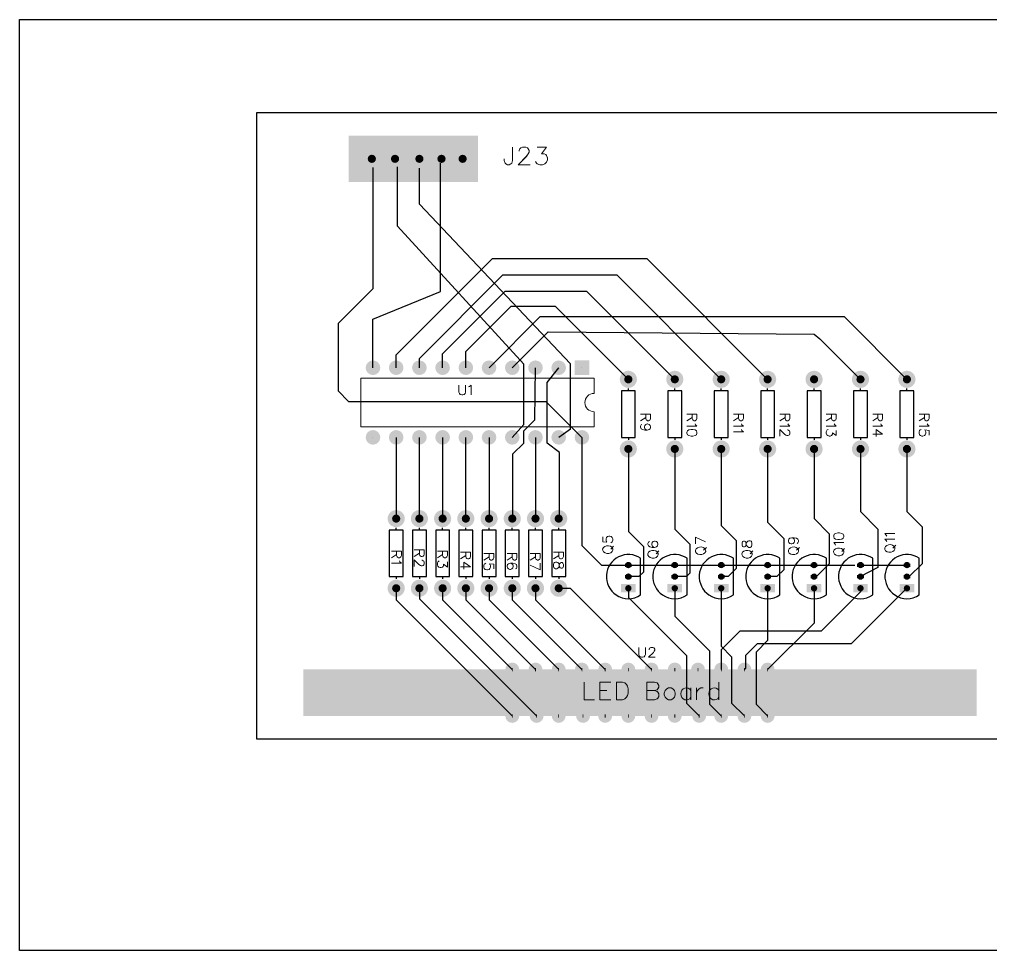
# Model space of a CAD drawing. Header units: inches. Extents: x 2.5 to 50.5, y 2.5 to 32.9.
# Drawn here: x 2.5 to 33.78, y 2.5 to 32.5 of the extents above; entities that cross this region are included whole.
import ezdxf

# ---------------------------------------------------------------- set-up
doc = ezdxf.new("R2010")
doc.units = ezdxf.units.IN
doc.header["$MEASUREMENT"] = 0
doc.layers.add('PDF_Geometry', color=7, linetype='Continuous', true_color=0xffcc00)
doc.layers.add('PDF_Solid Fills', color=7, linetype='Continuous', true_color=0xbfbfbf)

msp = doc.modelspace()

# ---------------------------------------------------------------- hatches: boundary and pattern name
at = {"layer": 'PDF_Solid Fills', "transparency": 33554559}
for points in [[(14.128, 28.008, 0.414474), (13.852, 28.285), (13.852, 28.285, 0.414474), (13.576, 28.008), (13.576, 28.008, 0.414474), (13.852, 27.732), (13.852, 27.732, 0.414474)], [(14.876, 28.008, 0.414474), (14.6, 28.285), (14.6, 28.285, 0.414474), (14.324, 28.008), (14.324, 28.008, 0.414474), (14.6, 27.732), (14.6, 27.732, 0.414474)], [(15.662, 28.008, 0.414474), (15.385, 28.285), (15.385, 28.285, 0.414474), (15.109, 28.008), (15.109, 28.008, 0.414474), (15.385, 27.732), (15.385, 27.732, 0.414474)], [(16.372, 28.008, 0.414474), (16.096, 28.285), (16.096, 28.285, 0.414474), (15.819, 28.008), (15.819, 28.008, 0.414474), (16.096, 27.732), (16.096, 27.732, 0.414474)], [(17.054, 28.008, 0.414474), (16.778, 28.285), (16.778, 28.285, 0.414474), (16.501, 28.008), (16.501, 28.008, 0.414474), (16.778, 27.732), (16.778, 27.732, 0.414474)], [(14.125, 21.278, 0.412996), (13.889, 21.514), (13.889, 21.514, 0.412996), (13.654, 21.278), (13.654, 21.278, 0.412996), (13.889, 21.043), (13.889, 21.043, 0.412996)], [(14.873, 21.278, 0.412996), (14.637, 21.514), (14.637, 21.514, 0.412996), (14.401, 21.278), (14.401, 21.278, 0.412996), (14.637, 21.043), (14.637, 21.043, 0.412996)], [(15.621, 21.278, 0.412996), (15.385, 21.514), (15.385, 21.514, 0.412996), (15.149, 21.278), (15.149, 21.278, 0.412996), (15.385, 21.043), (15.385, 21.043, 0.412996)], [(16.369, 21.278, 0.412996), (16.133, 21.514), (16.133, 21.514, 0.412996), (15.897, 21.278), (15.897, 21.278, 0.412996), (16.133, 21.043), (16.133, 21.043, 0.412996)], [(17.117, 21.278, 0.412996), (16.881, 21.514), (16.881, 21.514, 0.412996), (16.645, 21.278), (16.645, 21.278, 0.412996), (16.881, 21.043), (16.881, 21.043, 0.412996)], [(17.865, 21.278, 0.412996), (17.629, 21.514), (17.629, 21.514, 0.412996), (17.393, 21.278), (17.393, 21.278, 0.412996), (17.629, 21.043), (17.629, 21.043, 0.412996)], [(18.612, 21.278, 0.412996), (18.377, 21.514), (18.377, 21.514, 0.412996), (18.141, 21.278), (18.141, 21.278, 0.412996), (18.377, 21.043), (18.377, 21.043, 0.412996)], [(19.36, 21.278, 0.412996), (19.125, 21.514), (19.125, 21.514, 0.412996), (18.889, 21.278), (18.889, 21.278, 0.412996), (19.125, 21.043), (19.125, 21.043, 0.412996)], [(20.108, 21.278, 0.412996), (19.872, 21.514), (19.872, 21.514, 0.412996), (19.637, 21.278), (19.637, 21.278, 0.412996), (19.872, 21.043), (19.872, 21.043, 0.412996)], [(22.392, 20.904, 0.414474), (22.116, 21.181), (22.116, 21.181, 0.414474), (21.84, 20.904), (21.84, 20.904, 0.414474), (22.116, 20.628), (22.116, 20.628, 0.414474)], [(23.888, 20.904, 0.414474), (23.612, 21.181), (23.612, 21.181, 0.414474), (23.336, 20.904), (23.336, 20.904, 0.414474), (23.612, 20.628), (23.612, 20.628, 0.414474)], [(25.384, 20.904, 0.414474), (25.108, 21.181), (25.108, 21.181, 0.414474), (24.831, 20.904), (24.831, 20.904, 0.414474), (25.108, 20.628), (25.108, 20.628, 0.414474)], [(26.88, 20.904, 0.414474), (26.603, 21.181), (26.603, 21.181, 0.414474), (26.327, 20.904), (26.327, 20.904, 0.414474), (26.603, 20.628), (26.603, 20.628, 0.414474)], [(28.375, 20.904, 0.414474), (28.099, 21.181), (28.099, 21.181, 0.414474), (27.823, 20.904), (27.823, 20.904, 0.414474), (28.099, 20.628), (28.099, 20.628, 0.414474)], [(29.871, 20.904, 0.414474), (29.595, 21.181), (29.595, 21.181, 0.414474), (29.319, 20.904), (29.319, 20.904, 0.414474), (29.595, 20.628), (29.595, 20.628, 0.414474)], [(31.367, 20.904, 0.414474), (31.091, 21.181), (31.091, 21.181, 0.414474), (30.814, 20.904), (30.814, 20.904, 0.414474), (31.091, 20.628), (31.091, 20.628, 0.414474)], [(14.125, 19.035, 0.412996), (13.889, 19.271), (13.889, 19.271, 0.412996), (13.654, 19.035), (13.654, 19.035, 0.412996), (13.889, 18.799), (13.889, 18.799, 0.412996)], [(14.873, 19.035, 0.412996), (14.637, 19.271), (14.637, 19.271, 0.412996), (14.401, 19.035), (14.401, 19.035, 0.412996), (14.637, 18.799), (14.637, 18.799, 0.412996)], [(15.621, 19.035, 0.412996), (15.385, 19.271), (15.385, 19.271, 0.412996), (15.149, 19.035), (15.149, 19.035, 0.412996), (15.385, 18.799), (15.385, 18.799, 0.412996)], [(16.369, 19.035, 0.412996), (16.133, 19.271), (16.133, 19.271, 0.412996), (15.897, 19.035), (15.897, 19.035, 0.412996), (16.133, 18.799), (16.133, 18.799, 0.412996)], [(17.117, 19.035, 0.412996), (16.881, 19.271), (16.881, 19.271, 0.412996), (16.645, 19.035), (16.645, 19.035, 0.412996), (16.881, 18.799), (16.881, 18.799, 0.412996)], [(17.865, 19.035, 0.412996), (17.629, 19.271), (17.629, 19.271, 0.412996), (17.393, 19.035), (17.393, 19.035, 0.412996), (17.629, 18.799), (17.629, 18.799, 0.412996)], [(18.612, 19.035, 0.412996), (18.377, 19.271), (18.377, 19.271, 0.412996), (18.141, 19.035), (18.141, 19.035, 0.412996), (18.377, 18.799), (18.377, 18.799, 0.412996)], [(19.36, 19.035, 0.412996), (19.125, 19.271), (19.125, 19.271, 0.412996), (18.889, 19.035), (18.889, 19.035, 0.412996), (19.125, 18.799), (19.125, 18.799, 0.412996)], [(20.108, 19.035, 0.412996), (19.872, 19.271), (19.872, 19.271, 0.412996), (19.637, 19.035), (19.637, 19.035, 0.412996), (19.872, 18.799), (19.872, 18.799, 0.412996)], [(20.856, 19.035, 0.412996), (20.62, 19.271), (20.62, 19.271, 0.412996), (20.385, 19.035), (20.385, 19.035, 0.412996), (20.62, 18.799), (20.62, 18.799, 0.412996)], [(22.392, 18.661, 0.414474), (22.116, 18.937), (22.116, 18.937, 0.414474), (21.84, 18.661), (21.84, 18.661, 0.414474), (22.116, 18.385), (22.116, 18.385, 0.414474)], [(23.888, 18.661, 0.414474), (23.612, 18.937), (23.612, 18.937, 0.414474), (23.336, 18.661), (23.336, 18.661, 0.414474), (23.612, 18.385), (23.612, 18.385, 0.414474)], [(25.384, 18.661, 0.414474), (25.108, 18.937), (25.108, 18.937, 0.414474), (24.831, 18.661), (24.831, 18.661, 0.414474), (25.108, 18.385), (25.108, 18.385, 0.414474)], [(26.88, 18.661, 0.414474), (26.603, 18.937), (26.603, 18.937, 0.414474), (26.327, 18.661), (26.327, 18.661, 0.414474), (26.603, 18.385), (26.603, 18.385, 0.414474)], [(28.375, 18.661, 0.414474), (28.099, 18.937), (28.099, 18.937, 0.414474), (27.823, 18.661), (27.823, 18.661, 0.414474), (28.099, 18.385), (28.099, 18.385, 0.414474)], [(29.871, 18.661, 0.414474), (29.595, 18.937), (29.595, 18.937, 0.414474), (29.319, 18.661), (29.319, 18.661, 0.414474), (29.595, 18.385), (29.595, 18.385, 0.414474)], [(31.367, 18.661, 0.414474), (31.091, 18.937), (31.091, 18.937, 0.414474), (30.814, 18.661), (30.814, 18.661, 0.414474), (31.091, 18.385), (31.091, 18.385, 0.414474)], [(14.914, 16.417, 0.414474), (14.637, 16.693), (14.637, 16.693, 0.414474), (14.361, 16.417), (14.361, 16.417, 0.414474), (14.637, 16.141), (14.637, 16.141, 0.414474)], [(15.661, 16.417, 0.414474), (15.385, 16.693), (15.385, 16.693, 0.414474), (15.109, 16.417), (15.109, 16.417, 0.414474), (15.385, 16.141), (15.385, 16.141, 0.414474)], [(16.409, 16.417, 0.414474), (16.133, 16.693), (16.133, 16.693, 0.414474), (15.857, 16.417), (15.857, 16.417, 0.414474), (16.133, 16.141), (16.133, 16.141, 0.414474)], [(17.157, 16.417, 0.414474), (16.881, 16.693), (16.881, 16.693, 0.414474), (16.605, 16.417), (16.605, 16.417, 0.414474), (16.881, 16.141), (16.881, 16.141, 0.414474)], [(17.905, 16.417, 0.414474), (17.629, 16.693), (17.629, 16.693, 0.414474), (17.353, 16.417), (17.353, 16.417, 0.414474), (17.629, 16.141), (17.629, 16.141, 0.414474)], [(18.653, 16.417, 0.414474), (18.377, 16.693), (18.377, 16.693, 0.414474), (18.1, 16.417), (18.1, 16.417, 0.414474), (18.377, 16.141), (18.377, 16.141, 0.414474)], [(19.401, 16.417, 0.414474), (19.125, 16.693), (19.125, 16.693, 0.414474), (18.848, 16.417), (18.848, 16.417, 0.414474), (19.125, 16.141), (19.125, 16.141, 0.414474)], [(20.149, 16.417, 0.414474), (19.872, 16.693), (19.872, 16.693, 0.414474), (19.596, 16.417), (19.596, 16.417, 0.414474), (19.872, 16.141), (19.872, 16.141, 0.414474)], [(14.914, 14.174, 0.414474), (14.637, 14.45), (14.637, 14.45, 0.414474), (14.361, 14.174), (14.361, 14.174, 0.414474), (14.637, 13.897), (14.637, 13.897, 0.414474)], [(15.661, 14.174, 0.414474), (15.385, 14.45), (15.385, 14.45, 0.414474), (15.109, 14.174), (15.109, 14.174, 0.414474), (15.385, 13.897), (15.385, 13.897, 0.414474)], [(16.409, 14.174, 0.414474), (16.133, 14.45), (16.133, 14.45, 0.414474), (15.857, 14.174), (15.857, 14.174, 0.414474), (16.133, 13.897), (16.133, 13.897, 0.414474)], [(17.157, 14.174, 0.414474), (16.881, 14.45), (16.881, 14.45, 0.414474), (16.605, 14.174), (16.605, 14.174, 0.414474), (16.881, 13.897), (16.881, 13.897, 0.414474)], [(17.905, 14.174, 0.414474), (17.629, 14.45), (17.629, 14.45, 0.414474), (17.353, 14.174), (17.353, 14.174, 0.414474), (17.629, 13.897), (17.629, 13.897, 0.414474)], [(18.653, 14.174, 0.414474), (18.377, 14.45), (18.377, 14.45, 0.414474), (18.1, 14.174), (18.1, 14.174, 0.414474), (18.377, 13.897), (18.377, 13.897, 0.414474)], [(19.401, 14.174, 0.414474), (19.125, 14.45), (19.125, 14.45, 0.414474), (18.848, 14.174), (18.848, 14.174, 0.414474), (19.125, 13.897), (19.125, 13.897, 0.414474)], [(20.149, 14.174, 0.414474), (19.872, 14.45), (19.872, 14.45, 0.414474), (19.596, 14.174), (19.596, 14.174, 0.414474), (19.872, 13.897), (19.872, 13.897, 0.414474)], [(18.601, 11.556, 0.413194), (18.377, 11.78), (18.377, 11.78, 0.413194), (18.152, 11.556), (18.152, 11.556, 0.413194), (18.377, 11.332), (18.377, 11.332, 0.413194)], [(19.349, 11.556, 0.413194), (19.125, 11.78), (19.125, 11.78, 0.413194), (18.9, 11.556), (18.9, 11.556, 0.413194), (19.125, 11.332), (19.125, 11.332, 0.413194)], [(20.097, 11.556, 0.413194), (19.872, 11.78), (19.872, 11.78, 0.413194), (19.648, 11.556), (19.648, 11.556, 0.413194), (19.872, 11.332), (19.872, 11.332, 0.413194)], [(20.845, 11.556, 0.413194), (20.62, 11.78), (20.62, 11.78, 0.413194), (20.396, 11.556), (20.396, 11.556, 0.413194), (20.62, 11.332), (20.62, 11.332, 0.413194)], [(21.593, 11.556, 0.413194), (21.368, 11.78), (21.368, 11.78, 0.413194), (21.144, 11.556), (21.144, 11.556, 0.413194), (21.368, 11.332), (21.368, 11.332, 0.413194)], [(22.34, 11.556, 0.413194), (22.116, 11.78), (22.116, 11.78, 0.413194), (21.892, 11.556), (21.892, 11.556, 0.413194), (22.116, 11.332), (22.116, 11.332, 0.413194)], [(23.088, 11.556, 0.413194), (22.864, 11.78), (22.864, 11.78, 0.413194), (22.64, 11.556), (22.64, 11.556, 0.413194), (22.864, 11.332), (22.864, 11.332, 0.413194)], [(23.836, 11.556, 0.413194), (23.612, 11.78), (23.612, 11.78, 0.413194), (23.387, 11.556), (23.387, 11.556, 0.413194), (23.612, 11.332), (23.612, 11.332, 0.413194)], [(24.584, 11.556, 0.413194), (24.36, 11.78), (24.36, 11.78, 0.413194), (24.135, 11.556), (24.135, 11.556, 0.413194), (24.36, 11.332), (24.36, 11.332, 0.413194)], [(25.332, 11.556, 0.413194), (25.108, 11.78), (25.108, 11.78, 0.413194), (24.883, 11.556), (24.883, 11.556, 0.413194), (25.108, 11.332), (25.108, 11.332, 0.413194)], [(26.08, 11.556, 0.413194), (25.855, 11.78), (25.855, 11.78, 0.413194), (25.631, 11.556), (25.631, 11.556, 0.413194), (25.855, 11.332), (25.855, 11.332, 0.413194)], [(26.828, 11.556, 0.413194), (26.603, 11.78), (26.603, 11.78, 0.413194), (26.379, 11.556), (26.379, 11.556, 0.413194), (26.603, 11.332), (26.603, 11.332, 0.413194)], [(18.601, 10.06, 0.413194), (18.377, 10.285), (18.377, 10.285, 0.413194), (18.152, 10.06), (18.152, 10.06, 0.413194), (18.377, 9.836), (18.377, 9.836, 0.413194)], [(19.386, 10.06, 0.413194), (19.162, 10.285), (19.162, 10.285, 0.413194), (18.938, 10.06), (18.938, 10.06, 0.413194), (19.162, 9.836), (19.162, 9.836, 0.413194)], [(20.097, 10.06, 0.413194), (19.872, 10.285), (19.872, 10.285, 0.413194), (19.648, 10.06), (19.648, 10.06, 0.413194), (19.872, 9.836), (19.872, 9.836, 0.413194)], [(20.882, 10.06, 0.413194), (20.658, 10.285), (20.658, 10.285, 0.413194), (20.433, 10.06), (20.433, 10.06, 0.413194), (20.658, 9.836), (20.658, 9.836, 0.413194)], [(21.593, 10.06, 0.413194), (21.368, 10.285), (21.368, 10.285, 0.413194), (21.144, 10.06), (21.144, 10.06, 0.413194), (21.368, 9.836), (21.368, 9.836, 0.413194)], [(22.34, 10.06, 0.413194), (22.116, 10.285), (22.116, 10.285, 0.413194), (21.892, 10.06), (21.892, 10.06, 0.413194), (22.116, 9.836), (22.116, 9.836, 0.413194)], [(23.088, 10.06, 0.413194), (22.864, 10.285), (22.864, 10.285, 0.413194), (22.64, 10.06), (22.64, 10.06, 0.413194), (22.864, 9.836), (22.864, 9.836, 0.413194)], [(23.836, 10.06, 0.413194), (23.612, 10.285), (23.612, 10.285, 0.413194), (23.387, 10.06), (23.387, 10.06, 0.413194), (23.612, 9.836), (23.612, 9.836, 0.413194)], [(24.621, 10.06, 0.413194), (24.397, 10.285), (24.397, 10.285, 0.413194), (24.173, 10.06), (24.173, 10.06, 0.413194), (24.397, 9.836), (24.397, 9.836, 0.413194)], [(25.332, 10.06, 0.413194), (25.108, 10.285), (25.108, 10.285, 0.413194), (24.883, 10.06), (24.883, 10.06, 0.413194), (25.108, 9.836), (25.108, 9.836, 0.413194)], [(26.08, 10.06, 0.413194), (25.855, 10.285), (25.855, 10.285, 0.413194), (25.631, 10.06), (25.631, 10.06, 0.413194), (25.855, 9.836), (25.855, 9.836, 0.413194)], [(26.828, 10.06, 0.413194), (26.603, 10.285), (26.603, 10.285, 0.413194), (26.379, 10.06), (26.379, 10.06, 0.413194), (26.603, 9.836), (26.603, 9.836, 0.413194)]]:
    msp.add_hatch(color=256, dxfattribs=at).paths.add_polyline_path(points)
at = {"layer": 'PDF_Solid Fills', "true_color": 0x212121, "transparency": 33554559}
for points in [[(13.984, 28.008, 0.413386), (13.852, 28.14), (13.852, 28.14, 0.413386), (13.72, 28.008), (13.72, 28.008, 0.413386), (13.852, 27.877), (13.852, 27.877, 0.413386)], [(14.732, 28.008, 0.413386), (14.6, 28.14), (14.6, 28.14, 0.413386), (14.468, 28.008), (14.468, 28.008, 0.413386), (14.6, 27.877), (14.6, 27.877, 0.413386)], [(15.517, 28.008, 0.413386), (15.385, 28.14), (15.385, 28.14, 0.413386), (15.253, 28.008), (15.253, 28.008, 0.413386), (15.385, 27.877), (15.385, 27.877, 0.413386)], [(16.228, 28.008, 0.413386), (16.096, 28.14), (16.096, 28.14, 0.413386), (15.964, 28.008), (15.964, 28.008, 0.413386), (16.096, 27.877), (16.096, 27.877, 0.413386)], [(16.909, 28.008, 0.413386), (16.778, 28.14), (16.778, 28.14, 0.413386), (16.646, 28.008), (16.646, 28.008, 0.413386), (16.778, 27.877), (16.778, 27.877, 0.413386)], [(22.248, 20.904, 0.413386), (22.116, 21.036), (22.116, 21.036, 0.413386), (21.984, 20.904), (21.984, 20.904, 0.413386), (22.116, 20.773), (22.116, 20.773, 0.413386)], [(23.744, 20.904, 0.413386), (23.612, 21.036), (23.612, 21.036, 0.413386), (23.48, 20.904), (23.48, 20.904, 0.413386), (23.612, 20.773), (23.612, 20.773, 0.413386)], [(25.24, 20.904, 0.413386), (25.108, 21.036), (25.108, 21.036, 0.413386), (24.976, 20.904), (24.976, 20.904, 0.413386), (25.108, 20.773), (25.108, 20.773, 0.413386)], [(26.735, 20.904, 0.413386), (26.603, 21.036), (26.603, 21.036, 0.413386), (26.471, 20.904), (26.471, 20.904, 0.413386), (26.603, 20.773), (26.603, 20.773, 0.413386)], [(28.231, 20.904, 0.413386), (28.099, 21.036), (28.099, 21.036, 0.413386), (27.967, 20.904), (27.967, 20.904, 0.413386), (28.099, 20.773), (28.099, 20.773, 0.413386)], [(29.727, 20.904, 0.413386), (29.595, 21.036), (29.595, 21.036, 0.413386), (29.463, 20.904), (29.463, 20.904, 0.413386), (29.595, 20.773), (29.595, 20.773, 0.413386)], [(31.223, 20.904, 0.413386), (31.091, 21.036), (31.091, 21.036, 0.413386), (30.959, 20.904), (30.959, 20.904, 0.413386), (31.091, 20.773), (31.091, 20.773, 0.413386)], [(22.248, 18.661, 0.413386), (22.116, 18.793), (22.116, 18.793, 0.413386), (21.984, 18.661), (21.984, 18.661, 0.413386), (22.116, 18.529), (22.116, 18.529, 0.413386)], [(23.744, 18.661, 0.413386), (23.612, 18.793), (23.612, 18.793, 0.413386), (23.48, 18.661), (23.48, 18.661, 0.413386), (23.612, 18.529), (23.612, 18.529, 0.413386)], [(25.24, 18.661, 0.413386), (25.108, 18.793), (25.108, 18.793, 0.413386), (24.976, 18.661), (24.976, 18.661, 0.413386), (25.108, 18.529), (25.108, 18.529, 0.413386)], [(26.735, 18.661, 0.413386), (26.603, 18.793), (26.603, 18.793, 0.413386), (26.471, 18.661), (26.471, 18.661, 0.413386), (26.603, 18.529), (26.603, 18.529, 0.413386)], [(28.231, 18.661, 0.413386), (28.099, 18.793), (28.099, 18.793, 0.413386), (27.967, 18.661), (27.967, 18.661, 0.413386), (28.099, 18.529), (28.099, 18.529, 0.413386)], [(29.727, 18.661, 0.413386), (29.595, 18.793), (29.595, 18.793, 0.413386), (29.463, 18.661), (29.463, 18.661, 0.413386), (29.595, 18.529), (29.595, 18.529, 0.413386)], [(31.223, 18.661, 0.413386), (31.091, 18.793), (31.091, 18.793, 0.413386), (30.959, 18.661), (30.959, 18.661, 0.413386), (31.091, 18.529), (31.091, 18.529, 0.413386)], [(14.769, 16.417, 0.413386), (14.637, 16.549), (14.637, 16.549, 0.413386), (14.505, 16.417), (14.505, 16.417, 0.413386), (14.637, 16.285), (14.637, 16.285, 0.413386)], [(15.517, 16.417, 0.413386), (15.385, 16.549), (15.385, 16.549, 0.413386), (15.253, 16.417), (15.253, 16.417, 0.413386), (15.385, 16.285), (15.385, 16.285, 0.413386)], [(16.265, 16.417, 0.413386), (16.133, 16.549), (16.133, 16.549, 0.413386), (16.001, 16.417), (16.001, 16.417, 0.413386), (16.133, 16.285), (16.133, 16.285, 0.413386)], [(17.013, 16.417, 0.413386), (16.881, 16.549), (16.881, 16.549, 0.413386), (16.749, 16.417), (16.749, 16.417, 0.413386), (16.881, 16.285), (16.881, 16.285, 0.413386)], [(17.761, 16.417, 0.413386), (17.629, 16.549), (17.629, 16.549, 0.413386), (17.497, 16.417), (17.497, 16.417, 0.413386), (17.629, 16.285), (17.629, 16.285, 0.413386)], [(18.509, 16.417, 0.413386), (18.377, 16.549), (18.377, 16.549, 0.413386), (18.245, 16.417), (18.245, 16.417, 0.413386), (18.377, 16.285), (18.377, 16.285, 0.413386)], [(19.256, 16.417, 0.413386), (19.125, 16.549), (19.125, 16.549, 0.413386), (18.993, 16.417), (18.993, 16.417, 0.413386), (19.125, 16.285), (19.125, 16.285, 0.413386)], [(20.004, 16.417, 0.413386), (19.872, 16.549), (19.872, 16.549, 0.413386), (19.741, 16.417), (19.741, 16.417, 0.413386), (19.872, 16.285), (19.872, 16.285, 0.413386)], [(22.219, 14.921, 0.416667), (22.116, 15.024), (22.116, 15.024, 0.416667), (22.013, 14.921), (22.013, 14.921, 0.416667), (22.116, 14.819), (22.116, 14.819, 0.416667)], [(23.715, 14.921, 0.416667), (23.612, 15.024), (23.612, 15.024, 0.416667), (23.509, 14.921), (23.509, 14.921, 0.416667), (23.612, 14.819), (23.612, 14.819, 0.416667)], [(25.21, 14.921, 0.416667), (25.108, 15.024), (25.108, 15.024, 0.416667), (25.005, 14.921), (25.005, 14.921, 0.416667), (25.108, 14.819), (25.108, 14.819, 0.416667)], [(26.706, 14.921, 0.416667), (26.603, 15.024), (26.603, 15.024, 0.416667), (26.501, 14.921), (26.501, 14.921, 0.416667), (26.603, 14.819), (26.603, 14.819, 0.416667)], [(28.202, 14.921, 0.416667), (28.099, 15.024), (28.099, 15.024, 0.416667), (27.996, 14.921), (27.996, 14.921, 0.416667), (28.099, 14.819), (28.099, 14.819, 0.416667)], [(29.698, 14.921, 0.416667), (29.595, 15.024), (29.595, 15.024, 0.416667), (29.492, 14.921), (29.492, 14.921, 0.416667), (29.595, 14.819), (29.595, 14.819, 0.416667)], [(31.193, 14.921, 0.416667), (31.091, 15.024), (31.091, 15.024, 0.416667), (30.988, 14.921), (30.988, 14.921, 0.416667), (31.091, 14.819), (31.091, 14.819, 0.416667)], [(22.219, 14.547, 0.416667), (22.116, 14.65), (22.116, 14.65, 0.416667), (22.013, 14.547), (22.013, 14.547, 0.416667), (22.116, 14.445), (22.116, 14.445, 0.416667)], [(23.715, 14.547, 0.416667), (23.612, 14.65), (23.612, 14.65, 0.416667), (23.509, 14.547), (23.509, 14.547, 0.416667), (23.612, 14.445), (23.612, 14.445, 0.416667)], [(25.21, 14.547, 0.416667), (25.108, 14.65), (25.108, 14.65, 0.416667), (25.005, 14.547), (25.005, 14.547, 0.416667), (25.108, 14.445), (25.108, 14.445, 0.416667)], [(26.706, 14.547, 0.416667), (26.603, 14.65), (26.603, 14.65, 0.416667), (26.501, 14.547), (26.501, 14.547, 0.416667), (26.603, 14.445), (26.603, 14.445, 0.416667)], [(28.202, 14.547, 0.416667), (28.099, 14.65), (28.099, 14.65, 0.416667), (27.996, 14.547), (27.996, 14.547, 0.416667), (28.099, 14.445), (28.099, 14.445, 0.416667)], [(29.698, 14.547, 0.416667), (29.595, 14.65), (29.595, 14.65, 0.416667), (29.492, 14.547), (29.492, 14.547, 0.416667), (29.595, 14.445), (29.595, 14.445, 0.416667)], [(31.193, 14.547, 0.416667), (31.091, 14.65), (31.091, 14.65, 0.416667), (30.988, 14.547), (30.988, 14.547, 0.416667), (31.091, 14.445), (31.091, 14.445, 0.416667)], [(14.769, 14.174, 0.413386), (14.637, 14.305), (14.637, 14.305, 0.413386), (14.505, 14.174), (14.505, 14.174, 0.413386), (14.637, 14.042), (14.637, 14.042, 0.413386)], [(15.517, 14.174, 0.413386), (15.385, 14.305), (15.385, 14.305, 0.413386), (15.253, 14.174), (15.253, 14.174, 0.413386), (15.385, 14.042), (15.385, 14.042, 0.413386)], [(16.265, 14.174, 0.413386), (16.133, 14.305), (16.133, 14.305, 0.413386), (16.001, 14.174), (16.001, 14.174, 0.413386), (16.133, 14.042), (16.133, 14.042, 0.413386)], [(17.013, 14.174, 0.413386), (16.881, 14.305), (16.881, 14.305, 0.413386), (16.749, 14.174), (16.749, 14.174, 0.413386), (16.881, 14.042), (16.881, 14.042, 0.413386)], [(17.761, 14.174, 0.413386), (17.629, 14.305), (17.629, 14.305, 0.413386), (17.497, 14.174), (17.497, 14.174, 0.413386), (17.629, 14.042), (17.629, 14.042, 0.413386)], [(18.509, 14.174, 0.413386), (18.377, 14.305), (18.377, 14.305, 0.413386), (18.245, 14.174), (18.245, 14.174, 0.413386), (18.377, 14.042), (18.377, 14.042, 0.413386)], [(19.256, 14.174, 0.413386), (19.125, 14.305), (19.125, 14.305, 0.413386), (18.993, 14.174), (18.993, 14.174, 0.413386), (19.125, 14.042), (19.125, 14.042, 0.413386)], [(20.004, 14.174, 0.413386), (19.872, 14.305), (19.872, 14.305, 0.413386), (19.741, 14.174), (19.741, 14.174, 0.413386), (19.872, 14.042), (19.872, 14.042, 0.413386)], [(22.219, 14.174, 0.416667), (22.116, 14.276), (22.116, 14.276, 0.416667), (22.013, 14.174), (22.013, 14.174, 0.416667), (22.116, 14.071), (22.116, 14.071, 0.416667)], [(23.715, 14.174, 0.416667), (23.612, 14.276), (23.612, 14.276, 0.416667), (23.509, 14.174), (23.509, 14.174, 0.416667), (23.612, 14.071), (23.612, 14.071, 0.416667)], [(25.21, 14.174, 0.416667), (25.108, 14.276), (25.108, 14.276, 0.416667), (25.005, 14.174), (25.005, 14.174, 0.416667), (25.108, 14.071), (25.108, 14.071, 0.416667)], [(26.706, 14.174, 0.416667), (26.603, 14.276), (26.603, 14.276, 0.416667), (26.501, 14.174), (26.501, 14.174, 0.416667), (26.603, 14.071), (26.603, 14.071, 0.416667)], [(28.202, 14.174, 0.416667), (28.099, 14.276), (28.099, 14.276, 0.416667), (27.996, 14.174), (27.996, 14.174, 0.416667), (28.099, 14.071), (28.099, 14.071, 0.416667)], [(29.698, 14.174, 0.416667), (29.595, 14.276), (29.595, 14.276, 0.416667), (29.492, 14.174), (29.492, 14.174, 0.416667), (29.595, 14.071), (29.595, 14.071, 0.416667)], [(31.193, 14.174, 0.416667), (31.091, 14.276), (31.091, 14.276, 0.416667), (30.988, 14.174), (30.988, 14.174, 0.416667), (31.091, 14.071), (31.091, 14.071, 0.416667)]]:
    msp.add_hatch(color=250, dxfattribs=at).paths.add_polyline_path(points)

# ---------------------------------------------------------------- linework, layer by layer
for p, q in [((2.5, 24.5), (2.5, 32.5)), ((2.5, 32.5), (50.5, 32.5)), ((2.5, 2.5), (2.5, 24.5)), ((36.5, 2.5), (2.5, 2.5))]:
    msp.add_line(p, q)
at = {"layer": 'PDF_Geometry', "color": 181, "true_color": 0x9966ff}
for p, q in [((19.1, 19.6), (19.125, 21.278)), ((19.5, 20.8), (19.873, 21.278)), ((19.5, 18.85), (19.5, 20.8)), ((18.75, 19.25), (19.1, 19.6)), ((18.75, 18.85), (18.75, 19.25)), ((18.4, 18.5), (18.75, 18.85)), ((19.9, 18.55), (19.5, 18.85)), ((18.4, 16.45), (18.4, 18.5)), ((19.9, 16.4), (19.9, 18.55))]:
    msp.add_line(p, q, dxfattribs=at)
at = {"layer": 'PDF_Geometry', "color": 141, "true_color": 0x70dbf9}
for p, q in [((18.75, 19.45), (18.377, 19.035)), ((20.25, 19.3), (19.873, 19.034))]:
    msp.add_line(p, q, dxfattribs=at)
at = {"layer": 'PDF_Geometry', "color": 6, "lineweight": 25}
msp.add_lwpolyline([(10.15, 29.505), (34.83, 29.505), (34.83, 9.312), (10.15, 9.312)], close=True, dxfattribs=at)
at = {"layer": 'PDF_Geometry', "lineweight": 20}
for points in [[(18.388, 28.388), (18.388, 27.953), (18.361, 27.872), (18.334, 27.845), (18.279, 27.818), (18.225, 27.818), (18.171, 27.845), (18.143, 27.872), (18.116, 27.953), (18.116, 28.008)], [(18.388, 28.388), (18.388, 27.952), (18.361, 27.871), (18.334, 27.844), (18.279, 27.817), (18.225, 27.817), (18.171, 27.844), (18.143, 27.871), (18.116, 27.952), (18.116, 28.007)], [(18.595, 28.252), (18.595, 28.28), (18.622, 28.335), (18.649, 28.362), (18.703, 28.388), (18.812, 28.388), (18.867, 28.362), (18.894, 28.335), (18.921, 28.28), (18.921, 28.225), (18.894, 28.171), (18.839, 28.089), (18.568, 27.818), (18.948, 27.818)], [(18.595, 28.252), (18.595, 28.279), (18.622, 28.334), (18.649, 28.361), (18.703, 28.388), (18.812, 28.388), (18.867, 28.361), (18.894, 28.334), (18.921, 28.279), (18.921, 28.225), (18.894, 28.17), (18.839, 28.088), (18.568, 27.817), (18.949, 27.817)], [(19.182, 28.388), (19.481, 28.388), (19.318, 28.171), (19.399, 28.171), (19.454, 28.144), (19.481, 28.117), (19.509, 28.036), (19.509, 27.981), (19.481, 27.899), (19.427, 27.845), (19.346, 27.818), (19.264, 27.818), (19.182, 27.845), (19.155, 27.872), (19.128, 27.926)], [(19.182, 28.388), (19.481, 28.388), (19.318, 28.17), (19.4, 28.17), (19.454, 28.143), (19.481, 28.116), (19.509, 28.035), (19.509, 27.98), (19.481, 27.899), (19.427, 27.844), (19.346, 27.817), (19.264, 27.817), (19.182, 27.844), (19.155, 27.871), (19.128, 27.926)], [(20.695, 11.15), (20.695, 10.579), (21.021, 10.579)], [(21.554, 11.15), (21.201, 11.15), (21.201, 10.579), (21.554, 10.579)], [(22.957, 10.878), (23.04, 10.905), (23.067, 10.932), (23.094, 10.987), (23.094, 11.041), (23.067, 11.096), (23.04, 11.123), (22.957, 11.15), (22.713, 11.15), (22.713, 10.579), (22.957, 10.579), (23.04, 10.606), (23.067, 10.633), (23.094, 10.688), (23.094, 10.769), (23.067, 10.824), (23.04, 10.851), (22.957, 10.878), (22.713, 10.878)], [(24.132, 10.96), (24.132, 10.579)], [(24.312, 10.96), (24.312, 10.579)], [(24.312, 10.797), (24.34, 10.878), (24.393, 10.932), (24.448, 10.96), (24.529, 10.96)], [(25.036, 11.15), (25.036, 10.579)], [(21.201, 10.878), (21.418, 10.878)]]:
    msp.add_lwpolyline(points, dxfattribs=at)
at = {"layer": 'PDF_Geometry', "color": 5, "lineweight": 25}
msp.add_lwpolyline([(13.89, 21.278), (13.89, 22.848), (16.067, 23.732), (16.067, 27.866)], dxfattribs=at)
at = {"layer": 'PDF_Geometry', "color": 1, "lineweight": 25}
for points in [[(13.89, 27.732), (13.89, 23.82), (12.768, 22.699), (12.768, 20.53), (13.104, 20.193), (19.461, 20.193), (20.621, 19.034), (20.621, 15.556), (21.256, 14.921), (22.116, 14.921), (23.612, 14.921), (25.07, 14.921)], [(25.108, 14.921), (26.753, 14.921)], [(26.603, 14.921), (28.099, 14.921), (29.408, 14.921)], [(29.595, 14.921), (31.091, 14.921)]]:
    msp.add_lwpolyline(points, dxfattribs=at)
at = {"layer": 'PDF_Geometry', "color": 141, "lineweight": 25, "true_color": 0x70dbf9}
for points in [[(18.75, 19.45), (18.75, 21.39), (14.675, 25.84), (14.675, 27.748)], [(20.25, 19.3), (20.25, 21.4), (15.385, 26.55), (15.385, 27.71)]]:
    msp.add_lwpolyline(points, dxfattribs=at)
at = {"layer": 'PDF_Geometry', "color": 216, "lineweight": 25, "true_color": 0x7f007f}
for points in [[(14.637, 21.278), (14.637, 21.69), (17.741, 24.793), (22.714, 24.793), (26.603, 20.904)], [(15.385, 21.278), (15.385, 21.578), (18.078, 24.27), (21.742, 24.27), (25.108, 20.904)], [(16.133, 21.278), (16.133, 21.727), (18.152, 23.746), (20.77, 23.746), (23.612, 20.904)], [(16.881, 21.278), (16.881, 21.802), (18.339, 23.26), (19.76, 23.26), (22.116, 20.904)], [(22.116, 14.174), (22.116, 13.874), (23.986, 12.005), (23.986, 10.472), (24.397, 10.06)], [(23.612, 14.174), (23.612, 13.276), (24.734, 12.154), (24.734, 10.434), (25.108, 10.06)], [(25.108, 14.174), (25.108, 12.304), (25.444, 11.967), (25.444, 10.472), (25.855, 10.06)], [(26.603, 14.174), (26.603, 12.491), (26.229, 12.117), (26.229, 10.434), (26.603, 10.06)], [(28.099, 14.174), (28.099, 13.052), (26.603, 11.556)]]:
    msp.add_lwpolyline(points, dxfattribs=at)
at = {"layer": 'PDF_Geometry', "color": 181, "lineweight": 25, "true_color": 0x9966ff}
for points in [[(17.629, 21.278), (19.274, 22.924), (29.071, 22.924), (31.091, 20.904)], [(18.377, 21.278), (19.536, 22.438), (28.099, 22.363), (28.286, 22.213), (29.595, 20.904)], [(14.637, 19.035), (14.637, 16.417)], [(15.385, 16.417), (15.385, 19.035)], [(16.133, 19.035), (16.133, 16.417)], [(16.881, 16.417), (16.881, 19.035)], [(17.629, 19.035), (17.629, 16.417)], [(19.125, 19.035), (19.125, 16.417)], [(22.116, 18.661), (22.116, 16.006), (22.602, 15.52), (22.602, 14.697), (22.453, 14.547), (22.116, 14.547)], [(23.612, 18.661), (23.612, 16.081), (24.098, 15.595), (24.098, 14.66), (23.986, 14.547), (23.612, 14.547)], [(25.108, 18.661), (25.108, 16.193), (25.594, 15.707), (25.594, 14.809), (25.332, 14.547), (25.108, 14.547)], [(26.603, 18.661), (26.603, 16.305), (27.127, 15.781), (27.127, 14.772), (26.903, 14.547), (26.603, 14.547)], [(28.099, 18.661), (28.099, 16.417), (28.585, 15.931), (28.585, 14.959), (28.174, 14.547), (28.099, 14.547)], [(29.595, 18.661), (29.595, 16.642), (30.156, 16.081), (30.156, 14.847), (29.595, 14.547)], [(31.091, 18.661), (31.091, 16.642), (31.577, 16.155), (31.577, 14.959), (31.165, 14.547), (31.091, 14.547)], [(14.637, 14.174), (14.637, 13.8), (18.377, 10.06)], [(15.385, 14.174), (15.385, 13.837), (19.162, 10.06)], [(16.133, 14.174), (16.133, 13.8), (18.377, 11.556)], [(16.881, 14.174), (16.881, 13.8), (19.125, 11.556)], [(17.629, 14.174), (17.629, 13.8), (19.872, 11.556)], [(18.377, 14.174), (18.377, 13.8), (20.62, 11.556)], [(19.125, 14.174), (19.125, 13.8), (21.368, 11.556)], [(19.872, 14.174), (20.246, 14.174), (22.864, 11.556)], [(29.595, 14.174), (29.595, 14.061), (28.323, 12.79), (25.706, 12.79), (25.108, 12.192), (25.108, 11.556)], [(31.091, 14.174), (29.296, 12.379), (26.267, 12.379), (25.893, 12.005), (25.893, 11.593), (25.855, 11.556)]]:
    msp.add_lwpolyline(points, dxfattribs=at)
at = {"layer": 'PDF_Geometry', "color": 250, "lineweight": 80, "true_color": 0x212121}
for points in [[(13.89, 21.279), (13.89, 21.278)], [(14.637, 21.279), (14.637, 21.278)], [(15.385, 21.279), (15.385, 21.278)], [(16.133, 21.279), (16.133, 21.278)], [(16.881, 21.279), (16.881, 21.278)], [(17.629, 21.279), (17.629, 21.278)], [(18.377, 21.279), (18.377, 21.278)], [(19.125, 21.279), (19.125, 21.278)], [(19.873, 21.279), (19.873, 21.278)], [(20.62, 21.279), (20.62, 21.278)], [(13.89, 19.035), (13.89, 19.034)], [(14.637, 19.035), (14.637, 19.034)], [(15.385, 19.035), (15.385, 19.034)], [(16.133, 19.035), (16.133, 19.034)], [(16.881, 19.035), (16.881, 19.034)], [(17.629, 19.035), (17.629, 19.034)], [(18.377, 19.035), (18.377, 19.034)], [(19.125, 19.035), (19.125, 19.034)], [(19.873, 19.035), (19.873, 19.034)], [(20.62, 19.035), (20.62, 19.034)]]:
    msp.add_lwpolyline(points, dxfattribs=at)
at = {"layer": 'PDF_Geometry', "lineweight": 13}
msp.add_lwpolyline([(21.012, 19.861, -0.997369), (21.012, 20.451), (21.012, 20.937), (13.498, 20.937), (13.498, 19.376), (21.012, 19.376), (21.012, 19.861)], format="xyb", dxfattribs=at)
at = {"layer": 'PDF_Geometry', "lineweight": 15}
for points in [[(16.657, 20.721), (16.657, 20.491), (16.672, 20.445), (16.702, 20.415), (16.749, 20.4), (16.779, 20.4), (16.825, 20.415), (16.855, 20.445), (16.87, 20.491), (16.87, 20.721)], [(16.971, 20.659), (17.002, 20.675), (17.048, 20.721), (17.048, 20.4)], [(22.677, 19.783), (22.677, 19.645), (22.692, 19.599), (22.707, 19.584), (22.738, 19.569), (22.768, 19.569), (22.799, 19.584), (22.815, 19.599), (22.83, 19.645), (22.83, 19.783), (22.509, 19.783)], [(24.173, 19.783), (24.173, 19.645), (24.188, 19.599), (24.203, 19.584), (24.233, 19.569), (24.264, 19.569), (24.295, 19.584), (24.31, 19.599), (24.325, 19.645), (24.325, 19.783), (24.004, 19.783)], [(25.669, 19.783), (25.669, 19.645), (25.683, 19.599), (25.698, 19.584), (25.729, 19.569), (25.76, 19.569), (25.79, 19.584), (25.806, 19.599), (25.821, 19.645), (25.821, 19.783), (25.5, 19.783)], [(27.164, 19.783), (27.164, 19.645), (27.179, 19.599), (27.194, 19.584), (27.225, 19.569), (27.255, 19.569), (27.286, 19.584), (27.302, 19.599), (27.317, 19.645), (27.317, 19.783), (26.996, 19.783)], [(28.66, 19.783), (28.66, 19.645), (28.675, 19.599), (28.69, 19.584), (28.721, 19.569), (28.751, 19.569), (28.782, 19.584), (28.798, 19.599), (28.813, 19.645), (28.813, 19.783), (28.492, 19.783)], [(30.156, 19.783), (30.156, 19.645), (30.171, 19.599), (30.186, 19.584), (30.216, 19.569), (30.247, 19.569), (30.278, 19.584), (30.293, 19.599), (30.308, 19.645), (30.308, 19.783), (29.988, 19.783)], [(31.652, 19.783), (31.652, 19.645), (31.667, 19.599), (31.681, 19.584), (31.712, 19.569), (31.743, 19.569), (31.774, 19.584), (31.789, 19.599), (31.804, 19.645), (31.804, 19.783), (31.483, 19.783)], [(22.677, 19.676), (22.509, 19.569)], [(22.723, 19.269), (22.677, 19.284), (22.646, 19.314), (22.631, 19.36), (22.631, 19.376), (22.646, 19.421), (22.677, 19.452), (22.723, 19.468), (22.738, 19.468), (22.784, 19.452), (22.815, 19.421), (22.83, 19.376), (22.83, 19.36), (22.815, 19.314), (22.784, 19.284), (22.723, 19.269), (22.646, 19.269), (22.569, 19.284), (22.524, 19.314), (22.509, 19.36), (22.509, 19.391), (22.524, 19.437), (22.554, 19.452)], [(24.173, 19.676), (24.004, 19.569)], [(24.264, 19.468), (24.28, 19.437), (24.325, 19.391), (24.004, 19.391)], [(25.669, 19.676), (25.5, 19.569)], [(25.76, 19.468), (25.776, 19.437), (25.821, 19.391), (25.5, 19.391)], [(27.164, 19.676), (26.996, 19.569)], [(27.255, 19.468), (27.271, 19.437), (27.317, 19.391), (26.996, 19.391)], [(28.66, 19.676), (28.492, 19.569)], [(28.751, 19.468), (28.767, 19.437), (28.813, 19.391), (28.492, 19.391)], [(30.156, 19.676), (29.988, 19.569)], [(30.247, 19.468), (30.263, 19.437), (30.308, 19.391), (29.988, 19.391)], [(31.652, 19.676), (31.483, 19.569)], [(31.743, 19.468), (31.759, 19.437), (31.804, 19.391), (31.483, 19.391)], [(25.76, 19.29), (25.776, 19.259), (25.821, 19.214), (25.5, 19.214)], [(27.241, 19.275), (27.255, 19.275), (27.286, 19.259), (27.302, 19.244), (27.317, 19.214), (27.317, 19.152), (27.302, 19.121), (27.286, 19.107), (27.255, 19.091), (27.225, 19.091), (27.194, 19.107), (27.149, 19.137), (26.996, 19.29), (26.996, 19.076)], [(28.813, 19.259), (28.813, 19.091), (28.69, 19.183), (28.69, 19.137), (28.675, 19.107), (28.66, 19.091), (28.614, 19.076), (28.583, 19.076), (28.537, 19.091), (28.507, 19.121), (28.492, 19.168), (28.492, 19.214), (28.507, 19.259), (28.522, 19.275), (28.552, 19.29)], [(29.988, 19.137), (30.308, 19.137), (30.095, 19.29), (30.095, 19.061)], [(31.804, 19.107), (31.804, 19.259), (31.667, 19.275), (31.681, 19.259), (31.697, 19.214), (31.697, 19.168), (31.681, 19.121), (31.652, 19.091), (31.605, 19.076), (31.574, 19.076), (31.529, 19.091), (31.498, 19.121), (31.483, 19.168), (31.483, 19.214), (31.498, 19.259), (31.513, 19.275), (31.544, 19.29)], [(21.29, 15.825), (21.29, 15.672), (21.428, 15.657), (21.413, 15.672), (21.397, 15.718), (21.397, 15.764), (21.413, 15.809), (21.443, 15.84), (21.489, 15.856), (21.52, 15.856), (21.566, 15.84), (21.596, 15.809), (21.611, 15.764), (21.611, 15.718), (21.596, 15.672), (21.581, 15.657), (21.551, 15.641)], [(22.794, 15.675), (22.764, 15.66), (22.749, 15.614), (22.749, 15.583), (22.764, 15.538), (22.81, 15.507), (22.886, 15.491), (22.963, 15.491), (23.024, 15.507), (23.055, 15.538), (23.07, 15.583), (23.07, 15.598), (23.055, 15.645), (23.024, 15.675), (22.978, 15.69), (22.963, 15.69), (22.917, 15.675), (22.886, 15.645), (22.871, 15.598), (22.871, 15.583), (22.886, 15.538), (22.917, 15.507), (22.963, 15.491)], [(24.282, 15.603), (24.282, 15.818), (24.603, 15.665)], [(27.38, 15.802), (27.426, 15.788), (27.457, 15.757), (27.472, 15.71), (27.472, 15.695), (27.457, 15.65), (27.426, 15.619), (27.38, 15.603), (27.365, 15.603), (27.319, 15.619), (27.288, 15.65), (27.273, 15.695), (27.273, 15.71), (27.288, 15.757), (27.319, 15.788), (27.38, 15.802), (27.457, 15.802), (27.534, 15.788), (27.579, 15.757), (27.594, 15.71), (27.594, 15.681), (27.579, 15.634), (27.549, 15.619)], [(28.793, 15.566), (28.777, 15.597), (28.732, 15.643), (29.053, 15.643)], [(30.439, 15.856), (30.423, 15.886), (30.377, 15.933), (30.698, 15.933)], [(30.439, 15.678), (30.423, 15.709), (30.377, 15.755), (30.698, 15.755)], [(14.652, 15.369), (14.652, 15.231), (14.667, 15.185), (14.682, 15.17), (14.713, 15.155), (14.743, 15.155), (14.774, 15.17), (14.79, 15.185), (14.805, 15.231), (14.805, 15.369), (14.484, 15.369)], [(15.385, 15.408), (15.385, 15.27), (15.4, 15.224), (15.415, 15.209), (15.446, 15.194), (15.476, 15.194), (15.507, 15.209), (15.523, 15.224), (15.538, 15.27), (15.538, 15.408), (15.217, 15.408)], [(16.133, 15.37), (16.133, 15.233), (16.148, 15.187), (16.163, 15.171), (16.194, 15.156), (16.224, 15.156), (16.255, 15.171), (16.271, 15.187), (16.286, 15.233), (16.286, 15.37), (15.965, 15.37)], [(16.881, 15.333), (16.881, 15.195), (16.896, 15.15), (16.911, 15.134), (16.941, 15.119), (16.972, 15.119), (17.003, 15.134), (17.019, 15.15), (17.034, 15.195), (17.034, 15.333), (16.713, 15.333)], [(19.872, 15.333), (19.872, 15.195), (19.887, 15.15), (19.902, 15.134), (19.933, 15.119), (19.964, 15.119), (19.994, 15.134), (20.01, 15.15), (20.025, 15.195), (20.025, 15.333), (19.704, 15.333)], [(21.551, 15.433), (21.642, 15.525)], [(23.009, 15.283), (23.1, 15.375)], [(24.542, 15.396), (24.633, 15.488)], [(26.038, 15.283), (26.129, 15.375)], [(27.534, 15.396), (27.625, 15.488)], [(28.992, 15.358), (29.083, 15.45)], [(30.637, 15.47), (30.729, 15.562)], [(14.652, 15.262), (14.484, 15.155)], [(14.743, 15.054), (14.759, 15.023), (14.805, 14.977), (14.484, 14.977)], [(15.385, 15.301), (15.217, 15.194)], [(15.461, 15.077), (15.476, 15.077), (15.507, 15.062), (15.523, 15.046), (15.538, 15.016), (15.538, 14.955), (15.523, 14.924), (15.507, 14.909), (15.476, 14.894), (15.446, 14.894), (15.415, 14.909), (15.369, 14.939), (15.217, 15.093), (15.217, 14.878)], [(16.133, 15.263), (15.965, 15.156)], [(16.286, 15.025), (16.286, 14.856), (16.163, 14.948), (16.163, 14.902), (16.148, 14.871), (16.133, 14.856), (16.087, 14.841), (16.056, 14.841), (16.01, 14.856), (15.98, 14.887), (15.965, 14.933), (15.965, 14.978), (15.98, 15.025), (15.995, 15.04), (16.025, 15.055)], [(16.881, 15.226), (16.713, 15.119)], [(16.713, 14.865), (17.034, 14.865), (16.82, 15.018), (16.82, 14.788)], [(17.629, 15.295), (17.629, 15.158), (17.644, 15.112), (17.659, 15.096), (17.689, 15.081), (17.72, 15.081), (17.751, 15.096), (17.766, 15.112), (17.781, 15.158), (17.781, 15.295), (17.461, 15.295)], [(17.629, 15.188), (17.461, 15.081)], [(18.377, 15.295), (18.377, 15.158), (18.392, 15.112), (18.407, 15.096), (18.437, 15.081), (18.468, 15.081), (18.499, 15.096), (18.514, 15.112), (18.529, 15.158), (18.529, 15.295), (18.208, 15.295)], [(18.377, 15.188), (18.208, 15.081)], [(19.125, 15.295), (19.125, 15.158), (19.14, 15.112), (19.154, 15.096), (19.185, 15.081), (19.216, 15.081), (19.247, 15.096), (19.262, 15.112), (19.277, 15.158), (19.277, 15.295), (18.956, 15.295)], [(19.125, 15.188), (18.956, 15.081)], [(19.872, 15.226), (19.704, 15.119)], [(17.781, 14.797), (17.781, 14.95), (17.644, 14.965), (17.659, 14.95), (17.674, 14.903), (17.674, 14.858), (17.659, 14.812), (17.629, 14.782), (17.582, 14.766), (17.552, 14.766), (17.506, 14.782), (17.475, 14.812), (17.461, 14.858), (17.461, 14.903), (17.475, 14.95), (17.49, 14.965), (17.521, 14.981)], [(18.484, 14.797), (18.514, 14.812), (18.529, 14.858), (18.529, 14.888), (18.514, 14.934), (18.468, 14.965), (18.392, 14.981), (18.315, 14.981), (18.254, 14.965), (18.223, 14.934), (18.208, 14.888), (18.208, 14.873), (18.223, 14.827), (18.254, 14.797), (18.3, 14.782), (18.315, 14.782), (18.361, 14.797), (18.392, 14.827), (18.407, 14.873), (18.407, 14.888), (18.392, 14.934), (18.361, 14.965), (18.315, 14.981)], [(19.277, 14.981), (19.277, 14.766), (18.956, 14.919)], [(22.453, 12.269), (22.453, 12.04), (22.468, 11.994), (22.498, 11.964), (22.545, 11.949), (22.575, 11.949), (22.621, 11.964), (22.652, 11.994), (22.667, 12.04), (22.667, 12.269)], [(22.783, 12.193), (22.783, 12.208), (22.798, 12.239), (22.814, 12.255), (22.845, 12.269), (22.905, 12.269), (22.936, 12.255), (22.951, 12.239), (22.966, 12.208), (22.966, 12.177), (22.951, 12.147), (22.921, 12.101), (22.767, 11.949), (22.982, 11.949)]]:
    msp.add_lwpolyline(points, dxfattribs=at)
at = {"layer": 'PDF_Geometry', "lineweight": 25}
for points in [[(22.116, 20.531), (21.892, 20.531), (21.892, 19.035), (22.116, 19.035), (22.116, 18.96)], [(22.116, 19.035), (22.34, 19.035), (22.34, 20.531), (22.116, 20.531), (22.116, 20.605)], [(23.612, 20.531), (23.387, 20.531), (23.387, 19.035), (23.612, 19.035), (23.612, 18.96)], [(23.612, 19.035), (23.836, 19.035), (23.836, 20.531), (23.612, 20.531), (23.612, 20.605)], [(25.108, 20.531), (24.883, 20.531), (24.883, 19.035), (25.108, 19.035), (25.108, 18.96)], [(25.108, 19.035), (25.332, 19.035), (25.332, 20.531), (25.108, 20.531), (25.108, 20.605)], [(26.603, 20.531), (26.379, 20.531), (26.379, 19.035), (26.603, 19.035), (26.603, 18.96)], [(26.603, 19.035), (26.828, 19.035), (26.828, 20.531), (26.603, 20.531), (26.603, 20.605)], [(28.099, 20.531), (27.875, 20.531), (27.875, 19.035), (28.099, 19.035), (28.099, 18.96)], [(28.099, 19.035), (28.323, 19.035), (28.323, 20.531), (28.099, 20.531), (28.099, 20.605)], [(29.595, 20.531), (29.371, 20.531), (29.371, 19.035), (29.595, 19.035), (29.595, 18.96)], [(29.595, 19.035), (29.819, 19.035), (29.819, 20.531), (29.595, 20.531), (29.595, 20.605)], [(31.091, 20.531), (30.866, 20.531), (30.866, 19.035), (31.091, 19.035), (31.091, 18.96)], [(31.091, 19.035), (31.315, 19.035), (31.315, 20.531), (31.091, 20.531), (31.091, 20.605)], [(14.637, 16.043), (14.413, 16.043), (14.413, 14.547), (14.637, 14.547), (14.637, 14.473)], [(14.637, 14.547), (14.862, 14.547), (14.862, 16.043), (14.637, 16.043), (14.637, 16.118)], [(15.385, 16.043), (15.161, 16.043), (15.161, 14.547), (15.385, 14.547), (15.385, 14.473)], [(15.385, 14.547), (15.61, 14.547), (15.61, 16.043), (15.385, 16.043), (15.385, 16.118)], [(16.133, 16.043), (15.909, 16.043), (15.909, 14.547), (16.133, 14.547), (16.133, 14.473)], [(16.133, 14.547), (16.357, 14.547), (16.357, 16.043), (16.133, 16.043), (16.133, 16.118)], [(16.881, 16.043), (16.657, 16.043), (16.657, 14.547), (16.881, 14.547), (16.881, 14.473)], [(16.881, 14.547), (17.105, 14.547), (17.105, 16.043), (16.881, 16.043), (16.881, 16.118)], [(17.629, 16.043), (17.404, 16.043), (17.404, 14.547), (17.629, 14.547), (17.629, 14.473)], [(17.629, 14.547), (17.853, 14.547), (17.853, 16.043), (17.629, 16.043), (17.629, 16.118)], [(18.377, 16.043), (18.152, 16.043), (18.152, 14.547), (18.377, 14.547), (18.377, 14.473)], [(18.377, 14.547), (18.601, 14.547), (18.601, 16.043), (18.377, 16.043), (18.377, 16.118)], [(19.125, 16.043), (18.9, 16.043), (18.9, 14.547), (19.125, 14.547), (19.125, 14.473)], [(19.125, 14.547), (19.349, 14.547), (19.349, 16.043), (19.125, 16.043), (19.125, 16.118)], [(19.872, 16.043), (19.648, 16.043), (19.648, 14.547), (19.872, 14.547), (19.872, 14.473)], [(19.872, 14.547), (20.097, 14.547), (20.097, 16.043), (19.872, 16.043), (19.872, 16.118)]]:
    msp.add_lwpolyline(points, dxfattribs=at)
at = {"layer": 'PDF_Geometry', "lineweight": 15}
for points in [[(24.325, 19.199), (24.31, 19.244), (24.264, 19.275), (24.188, 19.29), (24.142, 19.29), (24.065, 19.275), (24.019, 19.244), (24.004, 19.199), (24.004, 19.168), (24.019, 19.121), (24.065, 19.091), (24.142, 19.076), (24.188, 19.076), (24.264, 19.091), (24.31, 19.121), (24.325, 19.168)], [(28.732, 15.835), (28.747, 15.79), (28.793, 15.759), (28.869, 15.744), (28.915, 15.744), (28.992, 15.759), (29.038, 15.79), (29.053, 15.835), (29.053, 15.866), (29.038, 15.912), (28.992, 15.942), (28.915, 15.958), (28.869, 15.958), (28.793, 15.942), (28.747, 15.912), (28.732, 15.866)], [(25.778, 15.568), (25.793, 15.522), (25.823, 15.507), (25.854, 15.507), (25.885, 15.522), (25.9, 15.553), (25.915, 15.614), (25.93, 15.66), (25.961, 15.69), (25.992, 15.706), (26.038, 15.706), (26.069, 15.69), (26.084, 15.675), (26.099, 15.629), (26.099, 15.568), (26.084, 15.522), (26.069, 15.507), (26.038, 15.491), (25.992, 15.491), (25.961, 15.507), (25.93, 15.538), (25.915, 15.583), (25.9, 15.645), (25.885, 15.675), (25.854, 15.69), (25.823, 15.69), (25.793, 15.675), (25.778, 15.629)], [(20.025, 14.941), (20.01, 14.987), (19.979, 15.002), (19.949, 15.002), (19.918, 14.987), (19.902, 14.957), (19.887, 14.895), (19.872, 14.85), (19.842, 14.819), (19.811, 14.803), (19.765, 14.803), (19.734, 14.819), (19.719, 14.834), (19.704, 14.88), (19.704, 14.941), (19.719, 14.987), (19.734, 15.002), (19.765, 15.018), (19.811, 15.018), (19.842, 15.002), (19.872, 14.971), (19.887, 14.926), (19.902, 14.865), (19.918, 14.834), (19.949, 14.819), (19.979, 14.819), (20.01, 14.834), (20.025, 14.88)]]:
    msp.add_lwpolyline(points, close=True, dxfattribs=at)
at = {"layer": 'PDF_Geometry', "lineweight": 25}
for points in [[(22.512, 13.957), (22.512, 15.138, 1.001151), (21.722, 13.96, 0.305519)], [(24.008, 13.957), (24.008, 15.138, 1.001151), (23.218, 13.96, 0.305519)], [(25.504, 13.957), (25.504, 15.138, 1.001151), (24.714, 13.96, 0.305519)], [(27, 13.957), (27, 15.138, 1.001151), (26.21, 13.96, 0.305519)], [(28.496, 13.957), (28.495, 15.138, 1.001151), (27.705, 13.96, 0.305519)], [(29.991, 13.957), (29.991, 15.138, 1.001151), (29.201, 13.96, 0.305519)], [(31.487, 13.957), (31.487, 15.138, 1.001151), (30.697, 13.96, 0.305519)]]:
    msp.add_lwpolyline(points, format="xyb", close=True, dxfattribs=at)
at = {"layer": 'PDF_Geometry', "color": 9, "lineweight": 90, "true_color": 0xbfbfbf}
for points in [[(22.013, 14.921), (22.219, 14.921)], [(23.509, 14.921), (23.715, 14.921)], [(25.005, 14.921), (25.211, 14.921)], [(26.5, 14.921), (26.706, 14.921)], [(27.996, 14.921), (28.202, 14.921)], [(29.492, 14.921), (29.698, 14.921)], [(30.988, 14.921), (31.194, 14.921)], [(22.013, 14.547), (22.219, 14.547)], [(23.509, 14.547), (23.715, 14.547)], [(25.005, 14.547), (25.211, 14.547)], [(26.5, 14.547), (26.706, 14.547)], [(27.996, 14.547), (28.202, 14.547)], [(29.492, 14.547), (29.698, 14.547)], [(30.988, 14.547), (31.194, 14.547)]]:
    msp.add_lwpolyline(points, dxfattribs=at)
at = {"layer": 'PDF_Geometry', "color": 250, "lineweight": 90, "true_color": 0x212121}
for points in [[(18.37, 11.556), (18.383, 11.556)], [(19.118, 11.556), (19.131, 11.556)], [(19.866, 11.556), (19.879, 11.556)], [(20.614, 11.556), (20.627, 11.556)], [(21.361, 11.556), (21.375, 11.556)], [(22.109, 11.556), (22.123, 11.556)], [(22.857, 11.556), (22.871, 11.556)], [(23.605, 11.556), (23.619, 11.556)], [(24.353, 11.556), (24.366, 11.556)], [(25.101, 11.556), (25.114, 11.556)], [(25.849, 11.556), (25.862, 11.556)], [(26.597, 11.556), (26.61, 11.556)], [(18.37, 10.06), (18.383, 10.06)], [(19.155, 10.06), (19.169, 10.06)], [(19.866, 10.06), (19.879, 10.06)], [(20.651, 10.06), (20.664, 10.06)], [(21.361, 10.06), (21.375, 10.06)], [(22.109, 10.06), (22.123, 10.06)], [(22.857, 10.06), (22.871, 10.06)], [(23.605, 10.06), (23.619, 10.06)], [(24.39, 10.06), (24.404, 10.06)], [(25.101, 10.06), (25.114, 10.06)], [(25.849, 10.06), (25.862, 10.06)], [(26.597, 10.06), (26.61, 10.06)]]:
    msp.add_lwpolyline(points, dxfattribs=at)
at = {"layer": 'PDF_Geometry', "lineweight": 20}
for points in [[(21.734, 10.579), (21.925, 10.579), (22.006, 10.606), (22.06, 10.661), (22.088, 10.715), (22.115, 10.797), (22.115, 10.932), (22.088, 11.014), (22.06, 11.068), (22.006, 11.123), (21.925, 11.15), (21.734, 11.15)], [(23.409, 10.96), (23.355, 10.932), (23.301, 10.878), (23.273, 10.797), (23.273, 10.742), (23.301, 10.661), (23.355, 10.606), (23.409, 10.579), (23.491, 10.579), (23.545, 10.606), (23.6, 10.661), (23.627, 10.742), (23.627, 10.797), (23.6, 10.878), (23.545, 10.932), (23.491, 10.96)]]:
    msp.add_lwpolyline(points, close=True, dxfattribs=at)
at = {"layer": 'PDF_Geometry', "lineweight": 15}
for centre in [(21.452, 15.418), (22.91, 15.268), (24.443, 15.38), (25.939, 15.268), (27.435, 15.38), (28.893, 15.343), (30.538, 15.455)]:
    msp.add_ellipse(centre, major_axis=(0.166, 0.002), ratio=0.755996, start_param=3.370485, end_param=9.65367, dxfattribs=at)
at = {"layer": 'PDF_Geometry', "lineweight": 20}
for centre, major_axis, ratio, start_param, end_param in [((23.984, 10.77), (-0.005, 0.195), 0.919165, 5.279614, 10.377641), ((24.887, 10.77), (-0.004, 0.195), 0.920967, 5.279993, 10.378706)]:
    msp.add_ellipse(centre, major_axis=major_axis, ratio=ratio, start_param=start_param, end_param=end_param, dxfattribs=at)
at = {"layer": 'PDF_Solid Fills', "color": 55, "lineweight": 25, "true_color": 0x999966, "transparency": 33554559}
msp.add_solid([(13.104, 28.756), (17.278, 28.756), (13.104, 27.261), (17.278, 27.261)], dxfattribs=at)
at = {"layer": 'PDF_Solid Fills', "lineweight": 90, "transparency": 33554559}
for points in [[(20.856, 21.514), (20.856, 21.043), (20.385, 21.514), (20.385, 21.043)], [(23.376, 14.041), (23.376, 14.306), (23.847, 14.041), (23.847, 14.306)], [(24.872, 14.041), (24.872, 14.306), (25.343, 14.041), (25.343, 14.306)], [(26.368, 14.041), (26.368, 14.306), (26.839, 14.041), (26.839, 14.306)], [(27.864, 14.041), (27.864, 14.306), (28.335, 14.041), (28.335, 14.306)], [(29.359, 14.041), (29.359, 14.306), (29.83, 14.041), (29.83, 14.306)], [(30.855, 14.041), (30.855, 14.306), (31.326, 14.041), (31.326, 14.306)]]:
    msp.add_solid(points, dxfattribs=at)
at = {"layer": 'PDF_Solid Fills', "lineweight": 25, "transparency": 33554559}
msp.add_solid([(21.881, 14.041), (21.881, 14.306), (22.352, 14.041), (22.352, 14.306)], dxfattribs=at)
at = {"layer": 'PDF_Solid Fills', "color": 72, "lineweight": 25, "true_color": 0x66cc33, "transparency": 33554559}
msp.add_solid([(11.646, 11.556), (33.334, 11.556), (11.646, 10.06), (33.334, 10.06)], dxfattribs=at)

doc.saveas('drawing.dxf')
